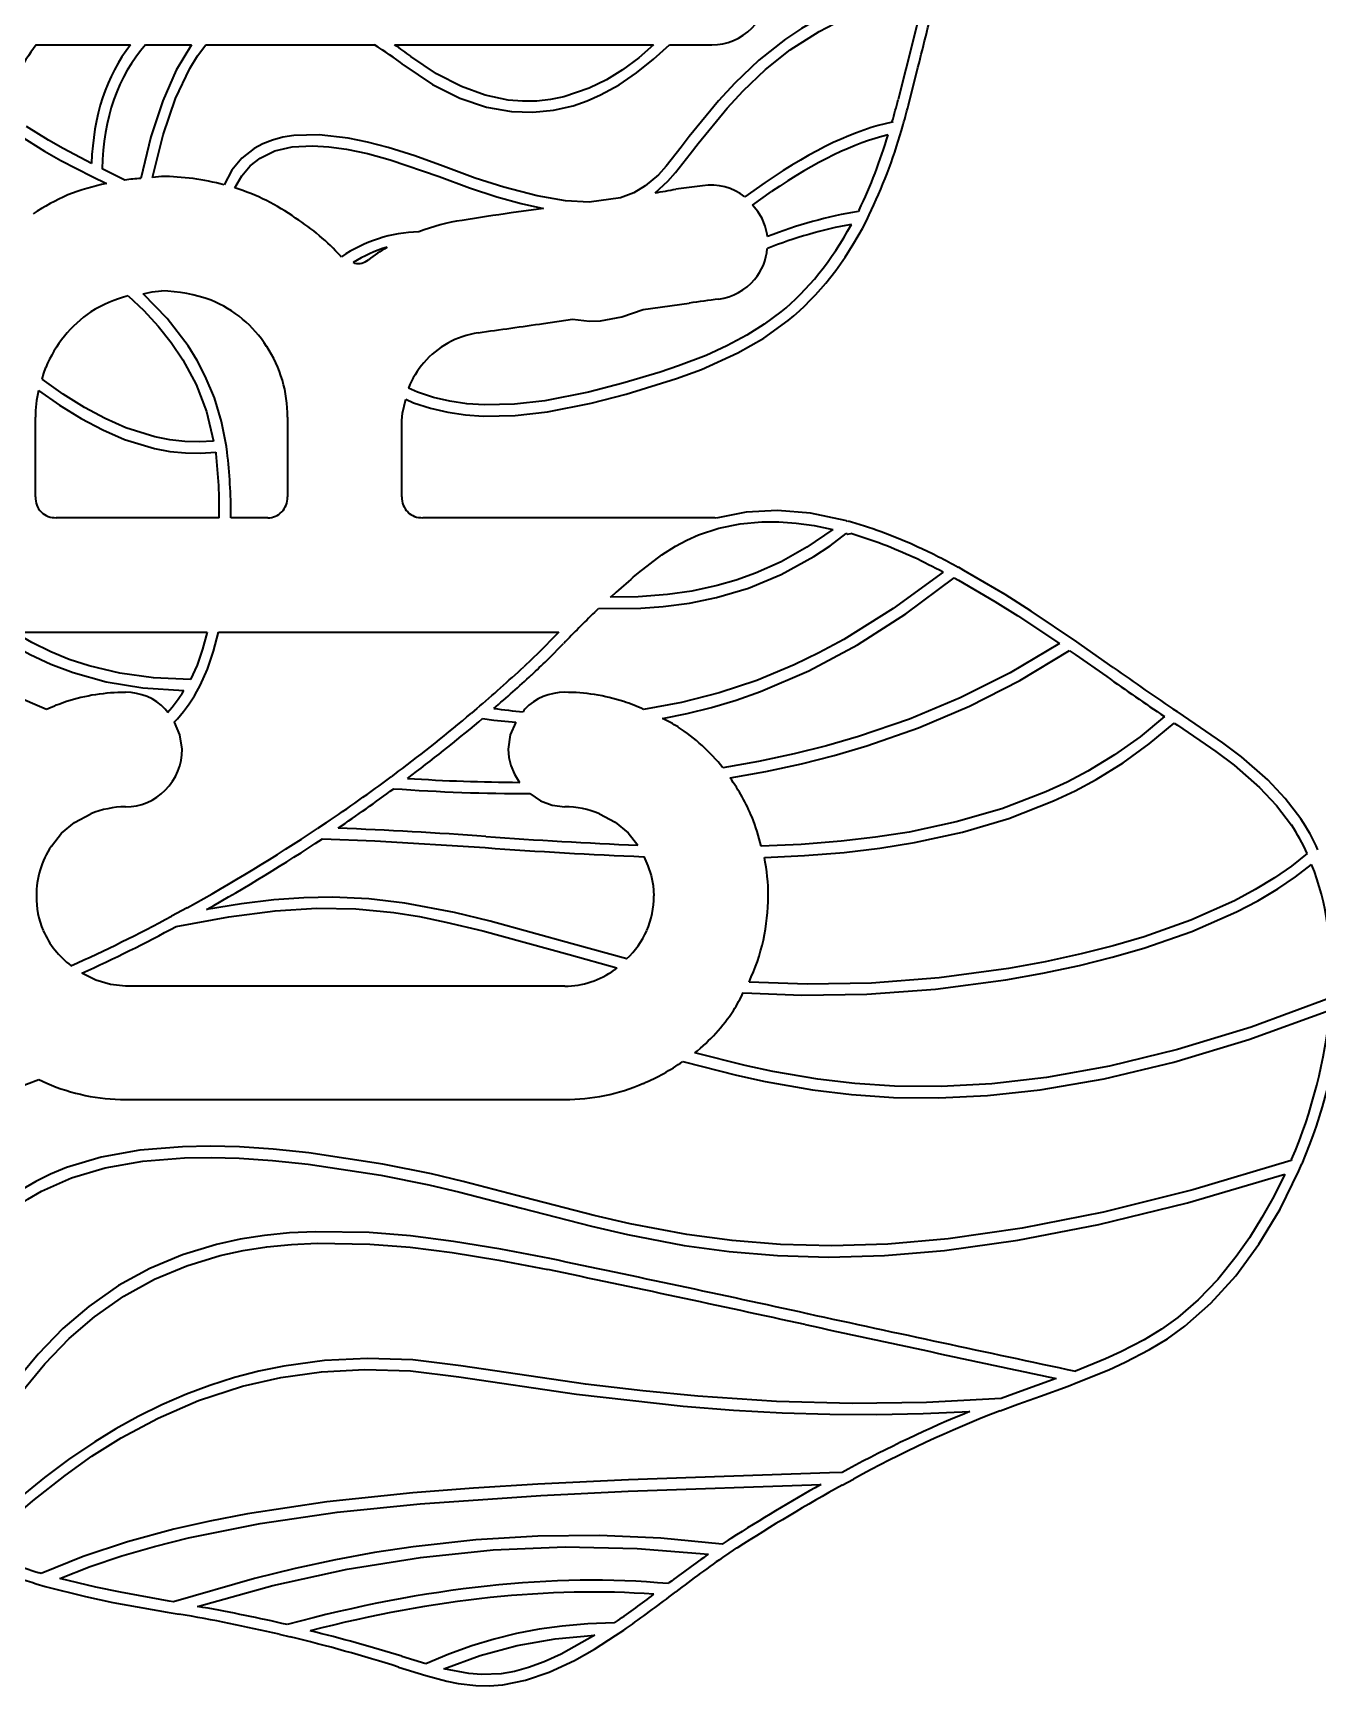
# Model space of a CAD drawing. Extents: x 327 to 941, y 153 to 765.
# Drawn here: x 588.14 to 609.68, y 401.09 to 428.78 of the extents above; entities that cross this region are included whole.
import ezdxf

# ---------------------------------------------------------------- set-up
doc = ezdxf.new("R2010")
doc.units = 0

msp = doc.modelspace()

# ---------------------------------------------------------------- linework, layer by layer
at = {"color": 7, "lineweight": 35, "ltscale": 0.0286}
msp.add_line((603.047, 429.287), (602.769, 428.177), dxfattribs=at)
at = {"color": 7, "lineweight": 35, "ltscale": 0.039615}
msp.add_line((588.186, 428.586), (589.77, 428.586), dxfattribs=at)
at = {"color": 7, "lineweight": 35, "ltscale": 0.019205}
msp.add_line((590.023, 428.586), (590.791, 428.586), dxfattribs=at)
at = {"color": 7, "lineweight": 35, "ltscale": 0.070714}
msp.add_line((591.033, 428.586), (593.862, 428.586), dxfattribs=at)
at = {"color": 7, "lineweight": 35, "ltscale": 0.108583}
msp.add_line((594.197, 428.586), (598.541, 428.586), dxfattribs=at)
at = {"color": 7, "lineweight": 35, "ltscale": 0.017778}
msp.add_line((598.805, 428.586), (599.516, 428.586), dxfattribs=at)
at = {"color": 7, "lineweight": 35, "ltscale": 0.013115}
msp.add_line((602.769, 428.177), (602.641, 427.668), dxfattribs=at)
at = {"color": 7, "lineweight": 35, "ltscale": 0.013095}
msp.add_line((602.824, 427.623), (602.952, 428.131), dxfattribs=at)
at = {"color": 7, "lineweight": 35, "ltscale": 0.000376541}
msp.add_line((602.543, 427.302), (602.539, 427.287), dxfattribs=at)
at = {"color": 7, "lineweight": 35, "ltscale": 0.002519}
msp.add_line((602.696, 427.153), (602.724, 427.25), dxfattribs=at)
at = {"color": 7, "lineweight": 35, "ltscale": 0.005576}
msp.add_line((599.137, 427.05), (599.002, 426.872), dxfattribs=at)
at = {"color": 7, "lineweight": 35, "ltscale": 0.005516}
msp.add_line((599.153, 426.759), (599.286, 426.935), dxfattribs=at)
at = {"color": 7, "lineweight": 35, "ltscale": 0.006618}
msp.add_line((589.127, 426.38), (589.365, 426.264), dxfattribs=at)
at = {"color": 7, "lineweight": 35, "ltscale": 0.010586}
msp.add_line((589.676, 426.32), (589.296, 426.507), dxfattribs=at)
at = {"color": 7, "lineweight": 35, "ltscale": 0.003758}
msp.add_line((590.289, 426.38), (590.139, 426.365), dxfattribs=at)
at = {"color": 7, "lineweight": 35, "ltscale": 0.010497}
msp.add_line((600.413, 426.281), (600.069, 426.04), dxfattribs=at)
at = {"color": 7, "lineweight": 35, "ltscale": 0.013248}
msp.add_line((597.986, 426.021), (597.461, 425.949), dxfattribs=at)
at = {"color": 7, "lineweight": 35, "ltscale": 0.011242}
msp.add_line((599.361, 426.225), (598.915, 426.167), dxfattribs=at)
at = {"color": 7, "lineweight": 35, "ltscale": 0.009837}
msp.add_line((600.197, 425.9), (600.519, 426.126), dxfattribs=at)
at = {"color": 7, "lineweight": 35, "ltscale": 0.013678}
msp.add_line((596.695, 425.844), (596.153, 425.769), dxfattribs=at)
at = {"color": 7, "lineweight": 35, "ltscale": 0.000639416}
msp.add_line((601.985, 425.818), (601.974, 425.795), dxfattribs=at)
at = {"color": 7, "lineweight": 35, "ltscale": 0.00267}
msp.add_line((602.107, 425.639), (602.154, 425.735), dxfattribs=at)
at = {"color": 7, "lineweight": 35, "ltscale": 0.00095175}
msp.add_line((600.452, 425.373), (600.446, 425.411), dxfattribs=at)
at = {"color": 7, "lineweight": 35, "ltscale": 0.000424449}
msp.add_line((593.309, 425.035), (593.293, 425.042), dxfattribs=at)
at = {"color": 7, "lineweight": 35, "ltscale": 0.000611084}
msp.add_line((593.526, 424.926), (593.504, 424.937), dxfattribs=at)
at = {"color": 7, "lineweight": 35, "ltscale": 0.019493}
msp.add_line((598.366, 424.15), (599.138, 424.257), dxfattribs=at)
at = {"color": 7, "lineweight": 35, "ltscale": 0.012274}
msp.add_line((596.695, 423.918), (597.182, 423.986), dxfattribs=at)
at = {"color": 7, "lineweight": 35, "ltscale": 0.002328}
msp.add_line((597.182, 423.986), (597.274, 423.975), dxfattribs=at)
at = {"color": 7, "lineweight": 35, "ltscale": 0.004089}
msp.add_line((594.58, 422.764), (594.431, 422.834), dxfattribs=at)
at = {"color": 7, "lineweight": 35, "ltscale": 0.003546}
msp.add_line((594.385, 422.648), (594.513, 422.588), dxfattribs=at)
at = {"color": 7, "lineweight": 35, "ltscale": 0.033438}
msp.add_line((588.176, 421.01), (588.176, 422.348), dxfattribs=at)
at = {"color": 7, "lineweight": 35, "ltscale": 0.000483704}
msp.add_line((592.402, 422.348), (592.402, 422.329), dxfattribs=at)
at = {"color": 7, "lineweight": 35, "ltscale": 0.000484467}
for p, q in [((592.402, 422.329), (592.402, 422.309)), ((592.402, 422.309), (592.402, 422.29))]:
    msp.add_line(p, q, dxfattribs=at)
at = {"color": 7, "lineweight": 35, "ltscale": 0.031985}
for p, q in [((592.402, 422.29), (592.402, 421.01)), ((594.321, 421.01), (594.321, 422.29))]:
    msp.add_line(p, q, dxfattribs=at)
at = {"color": 7, "lineweight": 35, "ltscale": 0.002355}
msp.add_line((591.39, 421.762), (591.378, 421.856), dxfattribs=at)
at = {"color": 7, "lineweight": 35, "ltscale": 0.000546589}
msp.add_line((591.201, 421.76), (591.203, 421.738), dxfattribs=at)
at = {"color": 7, "lineweight": 35, "ltscale": 0.068346}
msp.add_line((591.259, 420.661), (588.525, 420.661), dxfattribs=at)
at = {"color": 7, "lineweight": 35, "ltscale": 0.000732119}
msp.add_line((591.452, 420.661), (591.453, 420.691), dxfattribs=at)
at = {"color": 7, "lineweight": 35, "ltscale": 0.015498}
msp.add_line((592.072, 420.661), (591.452, 420.661), dxfattribs=at)
at = {"color": 7, "lineweight": 35, "ltscale": 0.011946}
msp.add_line((595.147, 420.661), (594.67, 420.661), dxfattribs=at)
at = {"color": 7, "lineweight": 35, "ltscale": 0.107491}
msp.add_line((599.447, 420.661), (595.147, 420.661), dxfattribs=at)
at = {"color": 7, "lineweight": 35, "ltscale": 0.001241}
msp.add_line((599.497, 420.661), (599.447, 420.661), dxfattribs=at)
at = {"color": 7, "lineweight": 35, "ltscale": 0.000234985}
msp.add_line((599.506, 420.661), (599.497, 420.661), dxfattribs=at)
at = {"color": 7, "lineweight": 35, "ltscale": 0.000683171}
msp.add_line((601.776, 420.61), (601.75, 420.617), dxfattribs=at)
at = {"color": 7, "lineweight": 35, "ltscale": 0.000604602}
msp.add_line((601.793, 420.592), (601.776, 420.61), dxfattribs=at)
at = {"color": 7, "lineweight": 35, "ltscale": 0.000379341}
msp.add_line((601.803, 420.603), (601.793, 420.592), dxfattribs=at)
at = {"color": 7, "lineweight": 35, "ltscale": 0.00142}
msp.add_line((601.858, 420.588), (601.803, 420.603), dxfattribs=at)
at = {"color": 7, "lineweight": 35, "ltscale": 0.002839}
msp.add_line((598.199, 419.663), (598.286, 419.736), dxfattribs=at)
at = {"color": 7, "lineweight": 35, "ltscale": 0.002012}
msp.add_line((603.58, 419.654), (603.65, 419.615), dxfattribs=at)
at = {"color": 7, "lineweight": 35, "ltscale": 0.002629}
msp.add_line((603.742, 419.78), (603.65, 419.831), dxfattribs=at)
at = {"color": 7, "lineweight": 35, "ltscale": 0.001814}
msp.add_line((597.82, 419.328), (597.873, 419.378), dxfattribs=at)
at = {"color": 7, "lineweight": 35, "ltscale": 0.00242}
msp.add_line((597.549, 419.074), (597.619, 419.141), dxfattribs=at)
at = {"color": 7, "lineweight": 35, "ltscale": 0.080881}
msp.add_line((587.819, 418.743), (591.054, 418.743), dxfattribs=at)
at = {"color": 7, "lineweight": 35, "ltscale": 0.097542}
msp.add_line((591.246, 418.743), (595.147, 418.743), dxfattribs=at)
at = {"color": 7, "lineweight": 35, "ltscale": 0.045135}
msp.add_line((595.147, 418.743), (596.953, 418.743), dxfattribs=at)
at = {"color": 7, "lineweight": 35, "ltscale": 0.008949}
msp.add_line((596.897, 418.687), (596.646, 418.432), dxfattribs=at)
at = {"color": 7, "lineweight": 35, "ltscale": 0.009103}
msp.add_line((596.777, 418.296), (597.032, 418.556), dxfattribs=at)
at = {"color": 7, "lineweight": 35, "ltscale": 0.001963}
msp.add_line((596.953, 418.743), (596.897, 418.687), dxfattribs=at)
at = {"color": 7, "lineweight": 35, "ltscale": 0.002444}
msp.add_line((605.714, 418.527), (605.634, 418.582), dxfattribs=at)
at = {"color": 7, "lineweight": 35, "ltscale": 0.016272}
msp.add_line((606.247, 418.153), (605.714, 418.527), dxfattribs=at)
at = {"color": 7, "lineweight": 35, "ltscale": 0.008937}
msp.add_line((596.624, 418.41), (596.364, 418.165), dxfattribs=at)
at = {"color": 7, "lineweight": 35, "ltscale": 0.000781748}
msp.add_line((596.646, 418.432), (596.624, 418.41), dxfattribs=at)
at = {"color": 7, "lineweight": 35, "ltscale": 0.000746105}
msp.add_line((596.756, 418.275), (596.777, 418.296), dxfattribs=at)
at = {"color": 7, "lineweight": 35, "ltscale": 0.000355498}
msp.add_line((605.514, 418.436), (605.526, 418.428), dxfattribs=at)
at = {"color": 7, "lineweight": 35, "ltscale": 0.002455}
msp.add_line((605.526, 418.428), (605.607, 418.372), dxfattribs=at)
at = {"color": 7, "lineweight": 35, "ltscale": 0.016244}
msp.add_line((605.607, 418.372), (606.138, 417.999), dxfattribs=at)
at = {"color": 7, "lineweight": 35, "ltscale": 0.002921}
msp.add_line((590.884, 417.748), (590.94, 417.851), dxfattribs=at)
at = {"color": 7, "lineweight": 35, "ltscale": 0.003033}
msp.add_line((595.579, 417.465), (595.487, 417.386), dxfattribs=at)
at = {"color": 7, "lineweight": 35, "ltscale": 0.003291}
msp.add_line((607.426, 417.343), (607.316, 417.415), dxfattribs=at)
at = {"color": 7, "lineweight": 35, "ltscale": 0.002092}
msp.add_line((595.608, 417.243), (595.672, 417.297), dxfattribs=at)
at = {"color": 7, "lineweight": 35, "ltscale": 0.001576}
msp.add_line((607.27, 417.221), (607.322, 417.186), dxfattribs=at)
at = {"color": 7, "lineweight": 35, "ltscale": 0.003415}
msp.add_line((594.249, 416.401), (594.139, 416.319), dxfattribs=at)
at = {"color": 7, "lineweight": 35, "ltscale": 0.004403}
msp.add_line((593.052, 415.551), (592.906, 415.453), dxfattribs=at)
at = {"color": 7, "lineweight": 35, "ltscale": 0.007519}
msp.add_line((590.719, 414.127), (590.455, 413.983), dxfattribs=at)
at = {"color": 7, "lineweight": 35, "ltscale": 0.023727}
msp.add_line((598.089, 413.27), (597.175, 413.524), dxfattribs=at)
at = {"color": 7, "lineweight": 35, "ltscale": 0.020771}
msp.add_line((597.124, 413.343), (597.924, 413.12), dxfattribs=at)
at = {"color": 7, "lineweight": 35, "ltscale": 0.001345}
msp.add_line((597.924, 413.12), (597.884, 413.083), dxfattribs=at)
at = {"color": 7, "lineweight": 35, "ltscale": 0.184151}
for p, q in [((597.051, 412.812), (589.685, 412.812)), ((589.685, 410.912), (597.051, 410.912))]:
    msp.add_line(p, q, dxfattribs=at)
at = {"color": 7, "lineweight": 35, "ltscale": 0.00063476}
msp.add_line((599.03, 411.551), (599.055, 411.544), dxfattribs=at)
at = {"color": 7, "lineweight": 35, "ltscale": 0.003774}
msp.add_line((588.231, 411.25), (588.366, 411.184), dxfattribs=at)
at = {"color": 7, "lineweight": 35, "ltscale": 0.000429871}
msp.add_line((609.238, 409.908), (609.231, 409.892), dxfattribs=at)
at = {"color": 7, "lineweight": 35, "ltscale": 0.003192}
msp.add_line((609.36, 409.716), (609.411, 409.833), dxfattribs=at)
at = {"color": 7, "lineweight": 35, "ltscale": 0.010202}
msp.add_line((604.964, 406.121), (604.58, 405.982), dxfattribs=at)
at = {"color": 7, "lineweight": 35, "ltscale": 0.008598}
msp.add_line((605.287, 406.238), (604.964, 406.121), dxfattribs=at)
at = {"color": 7, "lineweight": 35, "ltscale": 0.012303}
msp.add_line((605.027, 405.943), (605.49, 406.112), dxfattribs=at)
at = {"color": 7, "lineweight": 35, "ltscale": 0.004392}
msp.add_line((605.49, 406.112), (605.654, 406.174), dxfattribs=at)
at = {"color": 7, "lineweight": 35, "ltscale": 0.007882}
msp.add_line((604.349, 405.696), (604.645, 405.805), dxfattribs=at)
at = {"color": 7, "lineweight": 35, "ltscale": 0.00563}
msp.add_line((604.58, 405.982), (604.369, 405.904), dxfattribs=at)
at = {"color": 7, "lineweight": 35, "ltscale": 0.010154}
msp.add_line((604.645, 405.805), (605.027, 405.943), dxfattribs=at)
at = {"color": 7, "lineweight": 35, "ltscale": 0.005282}
msp.add_line((601.699, 404.662), (601.488, 404.655), dxfattribs=at)
at = {"color": 7, "lineweight": 35, "ltscale": 0.002896}
msp.add_line((601.801, 404.718), (601.699, 404.662), dxfattribs=at)
at = {"color": 7, "lineweight": 35, "ltscale": 0.005306}
msp.add_line((601.704, 404.451), (601.891, 404.553), dxfattribs=at)
at = {"color": 7, "lineweight": 35, "ltscale": 0.001337}
msp.add_line((599.838, 403.558), (599.793, 403.529), dxfattribs=at)
at = {"color": 7, "lineweight": 35, "ltscale": 0.003062}
msp.add_line((599.793, 403.529), (599.691, 403.461), dxfattribs=at)
at = {"color": 7, "lineweight": 35, "ltscale": 0.005643}
msp.add_line((599.749, 403.274), (599.937, 403.398), dxfattribs=at)
at = {"color": 7, "lineweight": 35, "ltscale": 0.003932}
msp.add_line((588.19, 402.798), (588.341, 402.754), dxfattribs=at)
at = {"color": 7, "lineweight": 35, "ltscale": 0.000659441}
msp.add_line((588.27, 402.971), (588.245, 402.979), dxfattribs=at)
at = {"color": 7, "lineweight": 35, "ltscale": 0.000489198}
msp.add_line((598.798, 402.812), (598.783, 402.8), dxfattribs=at)
at = {"color": 7, "lineweight": 35, "ltscale": 0.001877}
msp.add_line((590.49, 402.495), (590.416, 402.508), dxfattribs=at)
at = {"color": 7, "lineweight": 35, "ltscale": 0.003479}
msp.add_line((598.801, 402.578), (598.912, 402.662), dxfattribs=at)
at = {"color": 7, "lineweight": 35, "ltscale": 0.005006}
msp.add_line((590.385, 402.322), (590.583, 402.29), dxfattribs=at)
at = {"color": 7, "lineweight": 35, "ltscale": 0.00154}
msp.add_line((597.932, 402.177), (597.881, 402.142), dxfattribs=at)
at = {"color": 7, "lineweight": 35, "ltscale": 0.004736}
msp.add_line((592.263, 401.951), (592.447, 401.908), dxfattribs=at)
at = {"color": 7, "lineweight": 35, "ltscale": 0.002319}
msp.add_line((592.396, 402.113), (592.305, 402.135), dxfattribs=at)
at = {"color": 7, "lineweight": 35, "ltscale": 0.004056}
msp.add_line((597.904, 401.931), (598.039, 402.022), dxfattribs=at)
at = {"color": 7, "lineweight": 35, "ltscale": 0.011912}
msp.add_line((594.264, 401.402), (594.719, 401.261), dxfattribs=at)
at = {"color": 7, "lineweight": 35, "ltscale": 0.010482}
msp.add_line((594.721, 401.458), (594.32, 401.582), dxfattribs=at)
at = {"color": 7, "lineweight": 35}
for points in [[(603.094, 429.479), (602.645, 429.449), (602.22, 429.371), (601.819, 429.25), (601.555, 429.144), (601.302, 429.022), (601.019, 428.86), (600.75, 428.681), (600.307, 428.329), (599.904, 427.944), (599.63, 427.648), (599.137, 427.05)], [(599.286, 426.935), (599.771, 427.523), (600.04, 427.813), (600.417, 428.172), (600.829, 428.502), (601.314, 428.81), (601.573, 428.941), (601.843, 429.054), (602.223, 429.174), (602.623, 429.253), (603.047, 429.287)], [(590.791, 428.586), (590.536, 428.164), (590.31, 427.65), (590.112, 427.044), (589.943, 426.346)], [(590.139, 426.365), (590.318, 427.078), (590.526, 427.685), (590.764, 428.187), (590.895, 428.4), (591.033, 428.586)], [(594.355, 428.243), (594.834, 427.923), (595.294, 427.692), (595.736, 427.542), (596.159, 427.466), (596.518, 427.455), (596.862, 427.49), (597.19, 427.566), (597.425, 427.648), (597.651, 427.747), (597.963, 427.918), (598.254, 428.114), (598.541, 428.344), (598.805, 428.586)], [(598.541, 428.586), (598.29, 428.369), (598.02, 428.168), (597.748, 428), (597.461, 427.857), (597.037, 427.713), (596.813, 427.668), (596.581, 427.643), (596.344, 427.64), (596.099, 427.661), (595.716, 427.742), (595.317, 427.886), (594.901, 428.102), (594.469, 428.393)], [(589.116, 426.598), (588.639, 426.846), (588.393, 426.986), (588.027, 427.217)], [(587.921, 427.06), (588.33, 426.804), (588.604, 426.65), (589.127, 426.38)], [(591.842, 426.849), (591.638, 426.688), (591.471, 426.484), (591.338, 426.238)], [(595.012, 426.552), (594.535, 426.726), (594.092, 426.865), (593.744, 426.956), (593.418, 427.022), (592.934, 427.077), (592.511, 427.066), (592.322, 427.036), (592.148, 426.99), (591.987, 426.928), (591.842, 426.849)], [(591.942, 426.689), (592.189, 426.807), (592.482, 426.875), (592.822, 426.895), (593.095, 426.879), (593.394, 426.837), (593.745, 426.763), (594.126, 426.66), (594.943, 426.377)], [(599.002, 426.872), (598.753, 426.554), (598.621, 426.41), (598.4, 426.222), (598.208, 426.108), (597.986, 426.021)], [(591.519, 426.19), (591.634, 426.392), (591.774, 426.558), (591.942, 426.689)], [(597.461, 425.949), (597.062, 425.972), (596.589, 426.053), (596.031, 426.199), (595.551, 426.354), (595.012, 426.552)], [(598.564, 426.106), (598.779, 426.301), (598.908, 426.446), (599.153, 426.759)], [(594.943, 426.377), (595.451, 426.19), (595.909, 426.041), (596.322, 425.926), (596.695, 425.844)], [(600.446, 425.411), (600.413, 425.549), (600.358, 425.676), (600.285, 425.792), (600.197, 425.9)], [(589.732, 424.381), (589.992, 424.134), (590.234, 423.873), (590.453, 423.599), (590.649, 423.31), (590.872, 422.893), (591.046, 422.44), (591.164, 421.947)], [(589.98, 424.416), (590.133, 424.444), (590.289, 424.461)], [(591.378, 421.856), (591.297, 422.276), (591.178, 422.668), (591.024, 423.035), (590.888, 423.294), (590.735, 423.54), (590.383, 423.998), (589.98, 424.416)], [(597.274, 423.975), (597.463, 423.958), (597.648, 423.962), (598.008, 424.026), (598.366, 424.15)], [(600.675, 424.111), (600.396, 423.903), (600.101, 423.718), (599.766, 423.54), (599.419, 423.382), (598.96, 423.205), (598.65, 423.101), (598.027, 422.916)], [(598.078, 422.734), (598.924, 422.993), (599.343, 423.147), (599.952, 423.422), (600.387, 423.672), (600.794, 423.965)], [(588.287, 422.983), (588.316, 423.082), (588.35, 423.181)], [(591.164, 421.947), (590.922, 421.932), (590.682, 421.938), (590.428, 421.966), (590.176, 422.016), (589.692, 422.169), (589.344, 422.323), (589, 422.508), (588.641, 422.733), (588.287, 422.983)], [(588.227, 422.793), (588.582, 422.546), (588.941, 422.324), (589.304, 422.133), (589.671, 421.975), (590.172, 421.822), (590.429, 421.774), (590.69, 421.747), (590.944, 421.742), (591.201, 421.76)], [(594.513, 422.588), (594.799, 422.495), (595.089, 422.428), (595.385, 422.385), (595.683, 422.364), (596.221, 422.374), (596.761, 422.436), (597.496, 422.583), (598.078, 422.734)], [(598.027, 422.916), (597.448, 422.765), (596.717, 422.62), (596.208, 422.562), (595.703, 422.552), (595.41, 422.572), (595.121, 422.615), (594.848, 422.678), (594.58, 422.764)], [(594.321, 422.29), (594.331, 422.413), (594.385, 422.648)], [(601.75, 420.617), (601.168, 420.736), (600.616, 420.781), (600.091, 420.753), (599.589, 420.655)], [(601.543, 420.467), (601.111, 420.169), (600.678, 419.925), (600.246, 419.732), (599.924, 419.617), (599.605, 419.525), (599.183, 419.433), (598.771, 419.373), (598.283, 419.336), (597.82, 419.328)], [(599.294, 420.373), (599.636, 420.485), (599.99, 420.558), (600.357, 420.592), (600.641, 420.593), (600.933, 420.572), (601.234, 420.53), (601.543, 420.467)], [(597.619, 419.141), (598.326, 419.147), (598.702, 419.174), (599.142, 419.231), (599.594, 419.323), (600.131, 419.483), (600.677, 419.708), (601.224, 420.01), (601.498, 420.193), (601.77, 420.399)], [(598.286, 419.736), (598.678, 420.038), (598.909, 420.186), (599.096, 420.286), (599.294, 420.373)], [(601.77, 420.399), (601.779, 420.395), (601.791, 420.388), (601.797, 420.387)], [(603.393, 419.749), (602.559, 419.14), (601.727, 418.623), (601.311, 418.398), (600.895, 418.197), (600.269, 417.936), (599.641, 417.725), (599.009, 417.563), (598.372, 417.45)], [(598.69, 417.297), (599.102, 417.379), (599.512, 417.481), (599.923, 417.604), (600.332, 417.748), (601.145, 418.098), (601.956, 418.532), (602.767, 419.051), (603.58, 419.654)], [(603.65, 419.615), (604.259, 419.26), (604.645, 419.018), (605.345, 418.552)], [(605.634, 418.582), (604.868, 419.098), (604.434, 419.374), (603.742, 419.78)], [(588.359, 417.449), (587.804, 417.686), (587.319, 417.933), (586.74, 418.288), (586.369, 418.55), (585.581, 419.156)], [(587.468, 418.743), (587.766, 418.549), (588.088, 418.369), (588.434, 418.208), (588.809, 418.066), (589.362, 417.913), (589.979, 417.81), (590.666, 417.766)], [(590.778, 417.949), (590.154, 417.977), (589.589, 418.055), (589.078, 418.178), (588.744, 418.288), (588.433, 418.416), (588.114, 418.572), (587.819, 418.743)], [(591.054, 418.743), (590.977, 418.459), (590.886, 418.193), (590.778, 417.949)], [(590.94, 417.851), (591.061, 418.124), (591.162, 418.423), (591.246, 418.743)], [(605.345, 418.552), (604.52, 418.062), (603.682, 417.642), (602.832, 417.288), (601.977, 416.995), (601.437, 416.838), (600.896, 416.703), (600.298, 416.576), (599.703, 416.472)], [(599.822, 416.301), (600.42, 416.409), (601.021, 416.54), (601.569, 416.679), (602.117, 416.841), (602.98, 417.142), (603.837, 417.505), (604.683, 417.934), (605.514, 418.436)], [(590.393, 417.397), (590.374, 417.426), (590.353, 417.455)], [(596.382, 417.455), (596.366, 417.432), (596.351, 417.41)], [(590.635, 416.786), (590.598, 417.021), (590.505, 417.234)], [(595.672, 417.297), (595.859, 417.272), (596.231, 417.234)], [(596.231, 417.234), (596.137, 417.021), (596.101, 416.786)], [(607.107, 417.33), (606.696, 416.99), (606.267, 416.686), (605.819, 416.415), (605.473, 416.233), (605.117, 416.068), (604.381, 415.786), (603.615, 415.563), (602.825, 415.395), (602.259, 415.306), (601.684, 415.239), (601.017, 415.186), (600.343, 415.156)], [(600.397, 414.968), (601.071, 415), (601.738, 415.054), (602.331, 415.124), (602.915, 415.218), (603.718, 415.393), (604.495, 415.623), (605.244, 415.915), (605.606, 416.086), (605.958, 416.275), (606.414, 416.555), (606.851, 416.87), (607.27, 417.221)], [(607.322, 417.186), (607.968, 416.744), (608.273, 416.513), (608.698, 416.143), (608.983, 415.841), (609.234, 415.512)], [(609.39, 415.617), (609.13, 415.959), (608.836, 416.272), (608.399, 416.654), (608.086, 416.891), (607.426, 417.343)], [(596.101, 416.786), (596.112, 416.644), (596.145, 416.512), (596.208, 416.365), (596.294, 416.227)], [(596.467, 416.039), (596.645, 415.92), (596.838, 415.844), (597.051, 415.817)], [(588.444, 415.157), (588.612, 415.373), (588.832, 415.554), (589.103, 415.7)], [(597.632, 415.7), (597.896, 415.558), (598.111, 415.382), (598.277, 415.174)], [(592.987, 415.282), (593.868, 415.247), (595.717, 415.133)], [(598.376, 414.982), (598.445, 414.828), (598.497, 414.668), (598.531, 414.5), (598.543, 414.324)], [(609.499, 415.034), (609.238, 414.825), (608.953, 414.628), (608.626, 414.429), (608.278, 414.243), (607.55, 413.919), (606.763, 413.64), (606.244, 413.487), (605.71, 413.352), (605.105, 413.22), (604.492, 413.109), (603.328, 412.953), (602.191, 412.865), (601.117, 412.843), (600.141, 412.881)], [(600.045, 412.702), (601.028, 412.659), (602.113, 412.678), (603.265, 412.764), (604.447, 412.919), (605.068, 413.029), (605.682, 413.159), (606.228, 413.296), (606.762, 413.45), (607.567, 413.73), (608.313, 414.056), (608.671, 414.243), (609.008, 414.443), (609.302, 414.643), (609.573, 414.853)], [(590.537, 413.814), (591.418, 413.976), (592.195, 414.077), (592.896, 414.12), (593.549, 414.109), (594.185, 414.046), (594.613, 413.977), (595.054, 413.887), (595.678, 413.737), (597.124, 413.343)], [(597.175, 413.524), (595.8, 413.899), (595.201, 414.044), (594.368, 414.205), (593.765, 414.277), (593.154, 414.304), (592.677, 414.294), (592.172, 414.257), (591.631, 414.191), (591.042, 414.096)], [(589.685, 412.812), (589.432, 412.838), (589.189, 412.913), (588.956, 413.03)], [(599.055, 411.544), (599.929, 411.323), (600.413, 411.216), (601.206, 411.076), (601.857, 410.997), (602.561, 410.949), (603.321, 410.941), (604.141, 410.981), (605.024, 411.076), (606.097, 411.26), (607.261, 411.536), (608.519, 411.916), (609.878, 412.411)], [(609.89, 412.617), (608.56, 412.127), (607.326, 411.748), (606.184, 411.469), (605.129, 411.28), (604.212, 411.175), (603.364, 411.13), (602.58, 411.136), (601.913, 411.18), (601.294, 411.253), (600.537, 411.383), (600.073, 411.483), (599.232, 411.693)], [(584.763, 407.086), (584.972, 407.861), (585.078, 408.215), (585.252, 408.708), (585.402, 409.049), (585.574, 409.369), (585.723, 409.596), (585.89, 409.812), (586.08, 410.019), (586.293, 410.216), (586.62, 410.466), (587.001, 410.703), (587.443, 410.929), (587.817, 411.092), (588.231, 411.25)], [(593.999, 409.832), (592.758, 410.018), (592.161, 410.08), (591.597, 410.117), (591.106, 410.13), (590.642, 410.122), (589.924, 410.063), (589.276, 409.946), (588.696, 409.771), (588.43, 409.662), (588.18, 409.538), (587.945, 409.399), (587.726, 409.246)], [(587.84, 409.096), (588.051, 409.244), (588.278, 409.377), (588.779, 409.602), (589.343, 409.769), (589.975, 409.881), (590.676, 409.936), (591.12, 409.942), (591.591, 409.929), (592.153, 409.892), (592.749, 409.83), (593.966, 409.647)], [(593.966, 409.647), (594.769, 409.485), (595.289, 409.362), (596.327, 409.091)], [(596.376, 409.273), (595.346, 409.541), (594.816, 409.667), (593.999, 409.832)], [(596.327, 409.091), (597.497, 408.788), (598.101, 408.648), (599.051, 408.468), (599.809, 408.365), (600.615, 408.298), (601.478, 408.273), (602.409, 408.299), (603.415, 408.382), (604.649, 408.554), (606.003, 408.818), (607.49, 409.184), (609.123, 409.663)], [(609.231, 409.892), (607.583, 409.401), (606.083, 409.026), (604.719, 408.755), (603.477, 408.577), (602.466, 408.49), (601.531, 408.461), (600.665, 408.483), (599.857, 408.549), (599.099, 408.651), (598.149, 408.831), (597.544, 408.97), (596.376, 409.273)], [(609.123, 409.663), (608.939, 409.29), (608.74, 408.933), (608.531, 408.597), (608.309, 408.281), (607.998, 407.895), (607.671, 407.554), (607.331, 407.261)], [(607.447, 407.112), (607.884, 407.498), (608.301, 407.96), (608.69, 408.488), (609.045, 409.077), (609.36, 409.716)], [(596.803, 408.246), (595.977, 408.406), (595.186, 408.536), (594.464, 408.626), (593.771, 408.682), (592.869, 408.697), (592.436, 408.676), (592.015, 408.634), (591.609, 408.57), (591.214, 408.485), (590.642, 408.312), (590.094, 408.083), (589.57, 407.795), (589.069, 407.445), (588.636, 407.073), (588.22, 406.645), (587.82, 406.16), (587.435, 405.614), (587.187, 405.215), (586.945, 404.788), (586.48, 403.844)], [(586.632, 403.728), (587.088, 404.657), (587.325, 405.078), (587.568, 405.471), (587.944, 406.008), (588.336, 406.486), (588.744, 406.907), (589.168, 407.273), (589.66, 407.618), (590.174, 407.902), (590.712, 408.127), (591.274, 408.297), (591.658, 408.381), (592.053, 408.443), (592.47, 408.485), (592.899, 408.506), (593.785, 408.491), (594.459, 408.437), (595.161, 408.349), (595.946, 408.222), (596.765, 408.062)], [(607.331, 407.261), (607.053, 407.063), (606.766, 406.887), (606.376, 406.684), (606.117, 406.565), (605.614, 406.36)], [(605.654, 406.174), (606.175, 406.385), (606.445, 406.509), (606.853, 406.721), (607.154, 406.904), (607.447, 407.112)], [(595.306, 406.452), (594.506, 406.548), (593.746, 406.574), (593.025, 406.538), (592.343, 406.445), (591.92, 406.358), (591.512, 406.252), (591.102, 406.122), (590.708, 405.976), (590.293, 405.796), (589.898, 405.602), (589.524, 405.395), (589.17, 405.179), (588.731, 404.882), (588.326, 404.58), (587.842, 404.183), (587.553, 403.929), (587.056, 403.468)], [(587.237, 403.379), (587.805, 403.903), (588.131, 404.185), (588.673, 404.615), (589.123, 404.934), (589.612, 405.242), (590.234, 405.575), (590.912, 405.868), (591.648, 406.107), (592.291, 406.254), (592.974, 406.35), (593.698, 406.389), (594.465, 406.364), (595.275, 406.267)], [(604.369, 405.904), (603.113, 405.836), (601.867, 405.818), (600.599, 405.852), (599.282, 405.94), (598.362, 406.03), (597.398, 406.145), (595.306, 406.452)], [(595.275, 406.267), (597.25, 405.975), (599.038, 405.775), (599.879, 405.708), (600.695, 405.663), (601.493, 405.638), (602.279, 405.634), (603.06, 405.65), (603.844, 405.686)], [(601.488, 404.655), (598.118, 404.539), (596.597, 404.467), (595.522, 404.401), (594.501, 404.322), (593.064, 404.17), (591.732, 403.97), (591.102, 403.849), (590.495, 403.711), (589.719, 403.499), (588.978, 403.254), (588.27, 402.971)], [(588.583, 402.889), (589.095, 403.086), (589.625, 403.264), (590.174, 403.425), (590.743, 403.568), (591.943, 403.809), (593.234, 403.996), (594.625, 404.14), (596.647, 404.279), (598.112, 404.349), (601.347, 404.463)], [(599.691, 403.461), (598.664, 403.561), (597.634, 403.606), (596.599, 403.598), (595.559, 403.536), (594.511, 403.419), (593.86, 403.32), (593.206, 403.2), (592.53, 403.055), (591.849, 402.889), (590.49, 402.495)], [(590.894, 402.418), (592.156, 402.767), (593.401, 403.041), (594.632, 403.24), (595.851, 403.364), (597.06, 403.415), (598.262, 403.391), (599.458, 403.294)], [(588.341, 402.754), (589.017, 402.582), (589.475, 402.485), (590.385, 402.322)], [(590.416, 402.508), (589.601, 402.655), (589.19, 402.741), (588.583, 402.889)], [(597.881, 402.142), (597.437, 402.126), (597.009, 402.089), (596.622, 402.036), (596.244, 401.964), (595.865, 401.872), (595.491, 401.758), (595.106, 401.619), (594.721, 401.458)], [(595.022, 401.374), (595.633, 401.598), (596.251, 401.764), (596.889, 401.876), (597.555, 401.935)], [(597.555, 401.935), (596.988, 401.617), (596.708, 401.491), (596.44, 401.394), (596.21, 401.33), (595.986, 401.29)], [(596.011, 401.103), (596.392, 401.181), (596.791, 401.318), (597.213, 401.515), (597.549, 401.704), (597.904, 401.931)], [(595.986, 401.29), (595.657, 401.276), (595.44, 401.294), (595.022, 401.374)], [(594.719, 401.261), (595.076, 401.167), (595.265, 401.129), (595.558, 401.092), (595.783, 401.086), (596.011, 401.103)]]:
    msp.add_lwpolyline(points, dxfattribs=at)
for centre, radius, start, end in [((599.516, 429.536), 0.95, 269.9968, 0.0168), ((436.839, 470.224), 171.364, 345.78047, 346.19117), ((600.319, 420.132), 14.788, 145.1315, 149.796), ((589.663, 422.012), 7.801, 53.023, 57.4377), ((589.949, 422.295), 7.591, 53.4539, 55.9694), ((591.87, 430.372), 11.105, 343.95, 345.9077), ((590.33, 430.78), 12.887, 344.0996, 345.8174), ((594.211, 429.577), 8.824, 334.1847, 344.0515), ((594.269, 429.517), 8.558, 334.3823, 343.4286), ((590.3, 421.949), 4.414, 102.232, 110.9957), ((590.149, 422.764), 3.588, 93.3049, 97.5842), ((590.277, 422.358), 4.022, 74.709, 89.8263), ((590.324, 422.395), 4.01, 113.5962, 123.0667), ((590.374, 422.621), 3.749, 54.7513, 72.2111), ((596.526, 438.911), 12.966, 279.0429, 280.6161), ((599.506, 425.333), 0.903, 51.4799, 99.2311), ((601.32, 389.152), 36.98, 98.0317, 99.3229), ((603.167, 418.534), 7.358, 99.3298, 111.6534), ((590.577, 422.596), 3.656, 41.9984, 57.5682), ((594.662, 423.05), 2.403, 91.3877, 124.293), ((595.786, 422.442), 3.234, 98.1335, 111.4412), ((603.166, 418.347), 7.347, 100.2732, 111.7147), ((594.672, 423.116), 2.163, 106.1063, 122.6837), ((595.897, 422.107), 3.585, 120.5932, 126.625), ((599.529, 425.247), 0.921, 319.9161, 355.3067), ((593.58, 425.21), 0.289, 259.3412, 308.3605), ((599.503, 425.277), 0.96, 277.7454, 319.5786), ((590.327, 422.129), 2.329, 104.8007, 121.6148), ((590.264, 422.026), 2.435, 69.3758, 89.4223), ((602.618, 400.951), 23.564, 97.2808, 98.4936), ((590.297, 422.369), 2.11, 124.3429, 157.3483), ((590.403, 422.499), 1.944, 31.9999, 68.29), ((579.423, 541.809), 119.15, 277.80317, 278.33507), ((590.319, 422.378), 2.082, 359.1625, 33.6052), ((595.848, 422.267), 1.526, 139.4413, 158.1897), ((590.227, 422.336), 2.052, 167.129, 179.6799), ((582.621, 420.767), 8.638, 359.2996, 6.4579), ((582.657, 420.712), 8.796, 359.8604, 6.8554), ((588.516, 420.995), 0.34, 177.3864, 224.2097), ((592.062, 420.994), 0.339, 315.7864, 2.6942), ((594.661, 420.995), 0.34, 177.3936, 224.2151), ((588.51, 421.002), 0.34, 225.8387, 272.528), ((592.077, 420.978), 0.317, 269.2282, 316.1108), ((594.655, 421.002), 0.34, 225.8225, 272.522), ((599.487, 419.904), 0.758, 82.3047, 88.5736), ((599.646, 412.987), 7.916, 65.0637, 73.776), ((601.795, 420.54), 0.153, 270.8725, 289.2136), ((599.702, 413.136), 7.569, 64.9593, 73.5486), ((597.945, 409.343), 11.938, 61.4563, 65.0328), ((598.442, 410.541), 10.454, 61.7317, 64.721), ((611.136, 404.58), 19.871, 130.6205, 131.87), ((614.186, 401.987), 23.849, 134.2335, 135.9935), ((585.851, 429.596), 15.719, 312.6042, 313.9248), ((579.176, 436.639), 25.233, 310.5456, 312.9331), ((579.497, 436.478), 25.086, 310.7185, 312.6476), ((631.758, 454.002), 44.188, 234.5645, 236.0903), ((628.867, 449.725), 38.838, 234.3797, 236.2958), ((589.684, 414.511), 3.224, 89.9845, 107.8409), ((589.694, 416.824), 0.912, 43.7423, 90.5817), ((588.403, 419.152), 2.653, 318.5864, 328.5193), ((588.461, 419.146), 2.798, 316.8998, 330.0167), ((597.042, 416.823), 0.913, 89.4354, 136.2369), ((597.052, 414.512), 3.224, 72.1587, 90.0157), ((589.914, 414.002), 3.78, 108.8045, 114.2862), ((597.181, 427.116), 9.741, 262.217, 265.1158), ((596.824, 414.015), 3.768, 65.7508, 71.1835), ((577.812, 438.325), 27.401, 306.8602, 310.1695), ((578.21, 437.886), 26.997, 306.8866, 310.1243), ((597.154, 414.17), 3.484, 58.9555, 63.84), ((597.159, 414.421), 3.268, 38.8863, 56.7668), ((589.7, 416.765), 0.934, 314.3871, 1.2557), ((576.432, 440.216), 29.742, 303.973, 306.5373), ((596.445, 447.125), 30.898, 266.2324, 269.7214), ((597.127, 414.357), 3.323, 22.7528, 35.8048), ((589.695, 416.728), 0.911, 269.3741, 316.2773), ((575.447, 441.621), 31.644, 304.2337, 306.3058), ((596.442, 447.399), 31.36, 265.8697, 270.0469), ((589.696, 414.26), 1.557, 90.4298, 112.3888), ((597.039, 414.26), 1.558, 67.6263, 89.5789), ((590.205, 339.654), 75.867, 85.8238, 87.70052), ((597.108, 414.418), 3.317, 12.8479, 21.6574), ((606.398, 413.626), 3.407, 24.4275, 33.6346), ((606.371, 413.602), 3.63, 24.3093, 33.7164), ((576.032, 440.794), 30.444, 298.8443, 303.6582), ((575.787, 441.311), 31.199, 299.2711, 303.4559), ((601.89, 499.552), 84.456, 265.81686, 267.54775), ((589.632, 414.345), 1.439, 145.627, 180.8235), ((601.691, 496.39), 81.476, 265.79484, 267.66785), ((597.159, 414.313), 3.304, 0.1953, 11.4414), ((589.572, 414.294), 1.38, 178.7285, 203.5623), ((597.162, 414.294), 1.38, 336.4492, 1.2705), ((597.054, 414.328), 3.408, 334.8896, 359.9383), ((578.994, 435.135), 24.057, 293.9821, 298.4504), ((578.519, 436.072), 25.296, 294.3673, 298.365), ((589.672, 414.347), 1.493, 203.9136, 232.9493), ((597.074, 414.357), 1.487, 313.0132, 335.5504), ((597.046, 414.237), 1.425, 270.201, 306.01), ((596.708, 414.337), 3.715, 328.6694, 333.9071), ((597.161, 414.229), 3.275, 309.2326, 326.1507), ((597.056, 414.321), 3.401, 292.7003, 305.471), ((589.686, 414.249), 3.336, 246.7005, 269.9731), ((597.049, 414.248), 3.336, 270.0264, 293.2997), ((490.99, -97.593), 516.601, 77.69544, 78.18507), ((493.29, -87.017), 505.965, 77.69466, 78.19477), ((840.002, 1508.861), 1127.14, 257.76426, 257.997825), ((846.047, 1537.368), 1156.469, 257.770926, 257.983987), ((611.805, 386.23), 21.021, 112.2522, 118.4181), ((611.743, 386.603), 20.475, 111.1687, 118.7623), ((617.875, 375.178), 33.627, 119.4407, 122.4393), ((617.446, 376.038), 32.482, 118.9885, 122.6174), ((590.07, 409.125), 6.599, 242.5147, 253.4518), ((590.141, 409.215), 6.518, 243.5453, 253.0905), ((614.316, 382.284), 25.733, 125.2679, 127.0875), ((611.124, 386.899), 19.939, 124.786, 127.765), ((587.216, 417.492), 18.693, 304.9817, 307.2969), ((586.327, 418.869), 20.518, 304.8068, 307.4424), ((586.019, 375.324), 27.349, 76.8039, 80.3955), ((586.23, 375.492), 27.327, 77.1542, 80.1735), ((586.118, 375.678), 26.983, 72.4292, 76.4347), ((586.288, 375.642), 27.156, 72.7951, 76.1643)]:
    msp.add_arc(centre, radius, start, end, dxfattribs=at)
for centre, major_axis, ratio, start_param, end_param in [((617.925, 405.836), (28.124, -22.789), 0.274805, 3.146628, 3.344734), ((619.069, 406.051), (29.162, -22.394), 0.268225, 3.123105, 3.336487), ((592.422, 407.37), (-11.341, -19.773), 0.242595, 3.348016, 3.606036), ((591.956, 405.905), (-11.817, -21.057), 0.235098, 3.352871, 3.583724), ((594.713, 438.505), (4.884, -14.987), 0.451594, 0.170781, 0.402045), ((594.131, 437.336), (5.689, -13.951), 0.499418, 0.149586, 0.40569), ((973.775, -123.697), (378.806, -547.209), 0.046313, 3.120127, 3.153737), ((606.425, 411.624), (-1.692, -4.757), 0.638335, 1.999015, 2.517381), ((606.87, 411.33), (-1.615, -4.587), 0.560053, 1.45638, 1.998779), ((606.908, 411.265), (-1.715, -4.746), 0.565757, 1.472355, 2.010962), ((578.067, 369.14), (-26.056, -31.6), 0.451308, 3.439787, 3.708204), ((576.492, 367.12), (-27.457, -33.491), 0.433078, 3.436755, 3.674148)]:
    msp.add_ellipse(centre, major_axis=major_axis, ratio=ratio, start_param=start_param, end_param=end_param, dxfattribs=at)

doc.saveas('drawing.dxf')
